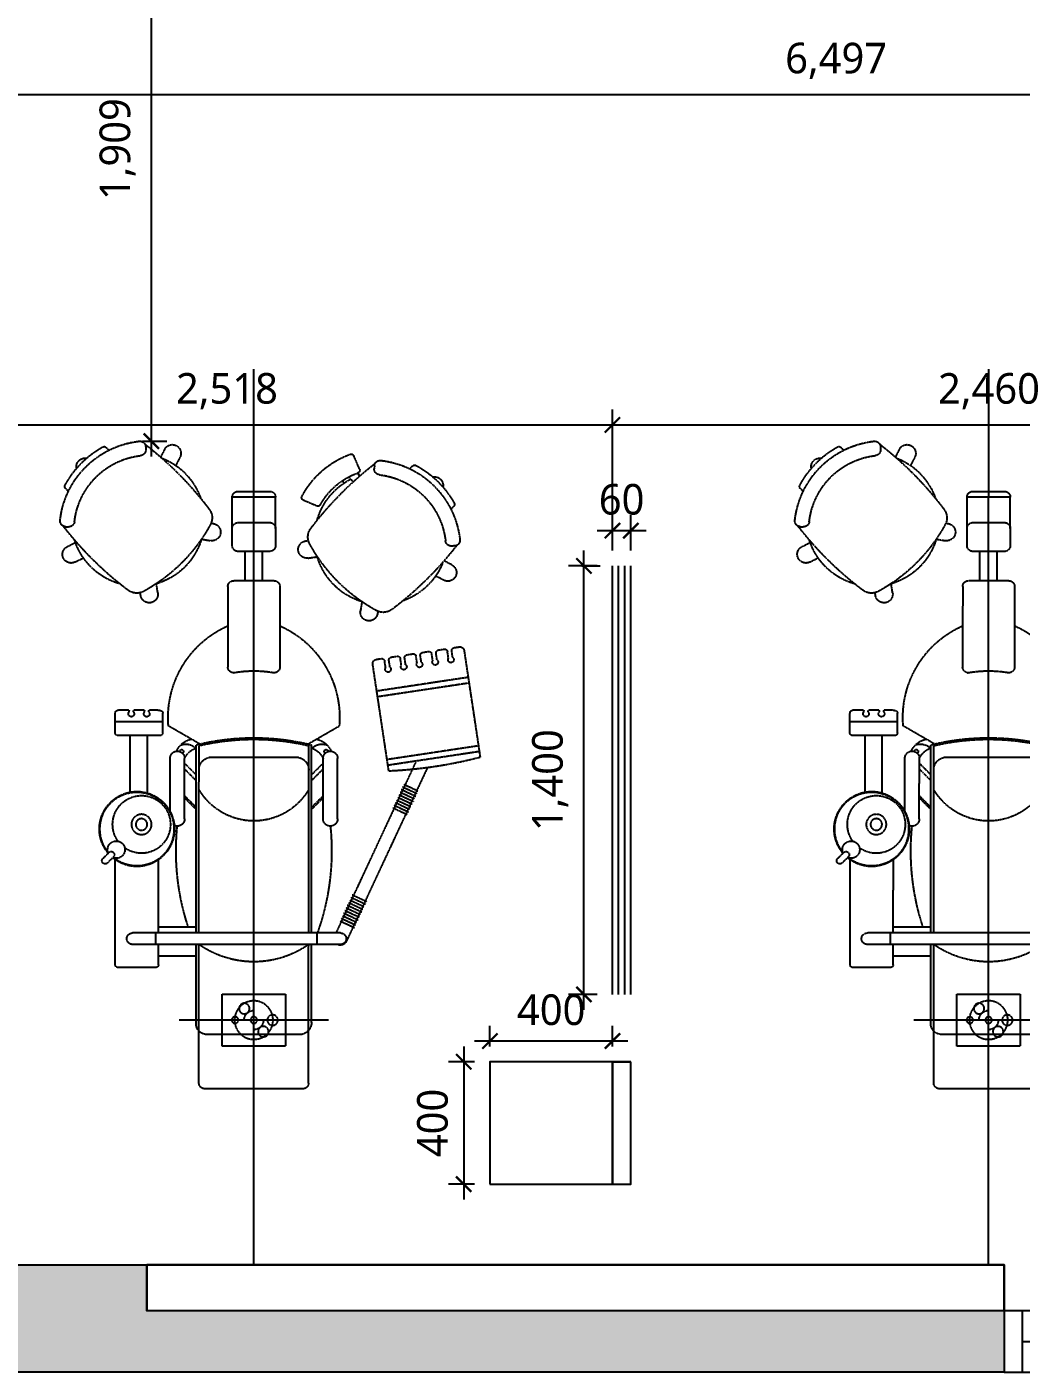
# Model space of a CAD drawing. Header units: metres. Extents: x 11578468 to 47831421, y -58341524 to -14256839.
# Drawn here: x 23788122 to 23791369, y -29036337 to -29031942 of the extents above; entities that cross this region are included whole.
import ezdxf

# ---------------------------------------------------------------- set-up
doc = ezdxf.new("R2010")
doc.units = ezdxf.units.M
doc.header["$LTSCALE"] = 50
doc.header["$MEASUREMENT"] = 0
doc.linetypes.add('CENTERX2', pattern=[4, 2.5, -0.5, 0.5, -0.5])
doc.layers.get('0').update_dxf_attribs({"linetype": 'CONTINUOUS'})
doc.layers.get('DEFPOINTS').update_dxf_attribs({"linetype": 'CONTINUOUS'})
for name, color, linetype in [('3.기호.계단선', 30, 'CONTINUOUS'), ('CURTWALL', 4, 'CONTINUOUS'), ('wall', 3, 'CONTINUOUS'), ('WIN', 4, 'CONTINUOUS'), ('家具', 251, 'CONTINUOUS'), ('가구', 6, 'CONTINUOUS')]:
    doc.layers.add(name, color=color, linetype=linetype)
doc.layers.add('ha', color=8, linetype='CONTINUOUS', lineweight=5)
doc.layers.add('wall2', color=3, linetype='CONTINUOUS', lineweight=25)
doc.styles.add('HY 울릉도 L', font='malgun.ttf')
doc.dimstyles.new('사본 50', dxfattribs={"dimscale": 50, "dimtxt": 2, "dimasz": 1, "dimexe": 1, "dimexo": 1, "dimgap": 1, "dimtad": 1, "dimdec": 0, "dimrnd": 0.05, "dimdsep": 46, "dimlunit": 6, "dimtxsty": 'HY 울릉도 L', "dimblk": 'ARCHTICK', "dimcen": 2.5, "dimdle": 1, "dimclrd": 133, "dimclre": 133, "dimclrt": 30, "dimadec": 0, "dimazin": 0, "dimtfac": 1, "dimtdec": 0, "dimtix": 1, "dimtmove": 2, "dimatfit": 3, "dimldrblk": 'ARCHTICK', "dimfxl": 1, "dimlwd": -1, "dimlwe": -1, "dimarcsym": 0})

# ---------------------------------------------------------------- blocks, each defined once
blk = doc.blocks.new('*U359')
at = {"layer": 'WIN', "linetype": 'Continuous'}
blk.add_line((60, 100), (3539.999999999943, 100), dxfattribs=at)
for points in [[(0, 0), (3599.999999999943, 0), (3599.999999999943, 200), (0, 200)], [(0, 0), (60, 0), (60, 200), (0, 200)], [(3599.999999999943, 0), (3539.999999999943, 0), (3539.999999999943, 200), (3599.999999999943, 200)]]:
    blk.add_lwpolyline(points, close=True, dxfattribs=at)
blk = doc.blocks.new('sdagdgds')
at = {"layer": 'ha', "transparency": 33554687}
h = blk.add_hatch(color=256, dxfattribs=at)
h.dxf.hatch_style = 1
h.paths.add_polyline_path([(23725502, -29128457), (23728302, -29128457), (23728302, -29132607), (23728502, -29132607), (23728502, -29128257), (23728302, -29128257), (23725302, -29128257), (23725302, -29132557), (23725502, -29132557)])
h.paths.add_polyline_path([(23728502, -29133657), (23728302, -29133657), (23728302, -29133757), (23725502, -29133757), (23725502, -29133657), (23725302, -29133657), (23725302, -29133757), (23724848.0976572, -29133757), (23724752, -29133757), (23724752, -29136507), (23725152, -29136507), (23725152, -29137657), (23725352, -29137657), (23725352, -29137507), (23727752, -29137507), (23727952, -29137507), (23727952, -29137307), (23725352, -29137307), (23725352, -29136507), (23727052, -29136507), (23727052, -29136707), (23727252, -29136707), (23727252, -29136507), (23727252, -29135757), (23727252, -29135707), (23727052, -29135707), (23727052, -29135757), (23727052, -29136307), (23725352, -29136307), (23724952, -29136307), (23724952, -29133957), (23727052, -29133957), (23727052, -29134507), (23727252, -29134507), (23727252, -29133957), (23728502, -29133957)])
h.paths.add_polyline_path([(23727952, -29138607), (23727752, -29138607), (23727752, -29139637), (23725352, -29139637), (23725352, -29139457), (23725152, -29139457), (23725152, -29140057), (23725352, -29140057), (23725352, -29139837), (23727752, -29139837), (23727752, -29139907), (23727952, -29139907), (23727952, -29139837)])
h.paths.add_polyline_path([(23727952, -29141007), (23727752, -29141007), (23727752, -29142007), (23725352, -29142007), (23725352, -29141857), (23725152, -29141857), (23725152, -29144557), (23725652, -29144557), (23725652, -29144657), (23729552, -29144657), (23729552, -29144457), (23725852, -29144457), (23725852, -29144357), (23725352, -29144357), (23725352, -29142207), (23727952, -29142207)])
h.paths.add_polyline_path([(23731552, -29144307), (23730852, -29144307), (23730852, -29144457), (23730732, -29144457), (23730732, -29144657), (23732052, -29144657), (23732052, -29144457), (23731552, -29144457)])
h.paths.add_polyline_path([(23739502, -29144457), (23736702, -29144457), (23736702, -29144307), (23736002, -29144307), (23736002, -29144457), (23733202, -29144457), (23733202, -29144657), (23739502, -29144657)])
h.paths.add_polyline_path([(23745902, -29143307), (23745702, -29143307), (23745702, -29144457), (23744702, -29144457), (23744702, -29144307), (23744002, -29144307), (23744002, -29144457), (23743102, -29144457), (23743102, -29144657), (23745902, -29144657)])
h.paths.add_polyline_path([(23745902, -29133157), (23745702, -29133157), (23745702, -29139657), (23745902, -29139657)])
h.paths.add_polyline_path([(23745902, -29140857), (23745702, -29140857), (23745702, -29142157), (23745902, -29142157)])
h.paths.add_polyline_path([(23744602, -29136307), (23743902, -29136307), (23743902, -29136657), (23744602, -29136657)])
h.paths.add_polyline_path([(23736702, -29136307), (23736002, -29136307), (23736002, -29136657), (23736702, -29136657)])
h.paths.add_polyline_path([(23731602, -29136307), (23730902, -29136307), (23730902, -29136657), (23731602, -29136657)])
h.paths.add_polyline_path([(23745902, -29130707), (23745702, -29130707), (23745702, -29131957), (23745902, -29131957)])
h.paths.add_polyline_path([(23745902, -29128257), (23743802, -29128257), (23743802, -29128457), (23743802, -29128707), (23744502, -29128707), (23744502, -29128457), (23745702, -29128457), (23745702, -29129607), (23745902, -29129607)])
h.paths.add_polyline_path([(23731602, -29128457), (23731602, -29128257), (23730902, -29128257), (23730902, -29130107), (23731102, -29130107), (23731102, -29128707), (23731602, -29128707)])
h.paths.add_polyline_path([(23736702, -29128257), (23736002, -29128257), (23736002, -29128457), (23736002, -29128707), (23736702, -29128707), (23736702, -29128457)])
at = {"layer": 'wall'}
for p, q in [((23736002, -29144307), (23736702, -29144307)), ((23736702, -29144307), (23736702, -29144457)), ((23739502, -29144457), (23736702, -29144457)), ((23739502, -29144457), (23739502, -29144657)), ((23739502, -29144657), (23733202, -29144657))]:
    blk.add_line(p, q, dxfattribs=at)
at = {"layer": 'WIN', "linetype": 'Continuous'}
blk.add_blockref('*U359', (23739502, -29144657), dxfattribs=at)
blk = doc.blocks.new('_ArchTick')
at = {"color": 0, "linetype": 'ByBlock', "const_width": 0.15}
blk.add_lwpolyline([(-0.5, -0.5), (0.5, 0.5)], dxfattribs=at)
blk = doc.blocks.new('*D2333')
at = {"layer": '3.기호.계단선', "color": 133, "ltscale": 10}
for p, q in [((23789941.20406498, -29035152.64996577), (23789941.20406498, -29033652.83870732)), ((23789984.2040648, -29033702.83870732), (23789891.20406498, -29033702.83870732)), ((23789984.20398746, -29035102.64996577), (23789891.20406498, -29035102.64996577))]:
    blk.add_line(p, q, dxfattribs=at)
at = {"layer": 'DEFPOINTS', "color": 0}
for p in [(23789941.20406498, -29033702.83870732), (23790034.2040648, -29033702.83870732), (23790034.20398746, -29035102.64996577)]:
    blk.add_point(p, dxfattribs=at)
at = {"layer": '3.기호.계단선', "color": 133, "xscale": 50, "yscale": 50, "zscale": 50}
for p, rotation in [((23789941.20406498, -29033702.83870732), 90), ((23789941.20406498, -29035102.64996577), 270)]:
    blk.add_blockref('_ArchTick', p, dxfattribs=dict(at, rotation=rotation))
at = {"layer": '3.기호.계단선', "color": 30, "ltscale": 10, "insert": (23789830.87797802, -29034402.74433654), "char_height": 100, "attachment_point": 5, "rotation": 90, "style": 'HY 울릉도 L'}
blk.add_mtext('1,400', dxfattribs=at)
blk = doc.blocks.new('*D2334')
at = {"layer": '3.기호.계단선', "color": 133, "ltscale": 10}
for p, q in [((23790034.2040648, -29033652.83870732), (23790034.2040648, -29033537.45807653)), ((23790094.20406484, -29033652.83871063), (23790094.20406484, -29033537.45807653)), ((23789984.2040648, -29033587.45807653), (23790144.20406484, -29033587.45807653))]:
    blk.add_line(p, q, dxfattribs=at)
at = {"layer": 'DEFPOINTS', "color": 0}
for p in [(23790094.20406484, -29033587.45807653), (23790034.2040648, -29033702.83870732), (23790094.20406484, -29033702.83871063)]:
    blk.add_point(p, dxfattribs=at)
at = {"layer": '3.기호.계단선', "color": 133, "xscale": 50, "yscale": 50, "zscale": 50}
blk.add_blockref('_ArchTick', (23790034.2040648, -29033587.45807653), dxfattribs=at)
at = {"layer": '3.기호.계단선', "color": 133, "xscale": 50, "yscale": 50, "zscale": 50, "rotation": 180}
blk.add_blockref('_ArchTick', (23790094.20406484, -29033587.45807653), dxfattribs=at)
at = {"layer": '3.기호.계단선', "color": 30, "ltscale": 10, "insert": (23790064.20406482, -29033485.79367435), "char_height": 100, "attachment_point": 5, "style": 'HY 울릉도 L'}
blk.add_mtext('60', dxfattribs=at)
blk = doc.blocks.new('rtyutut')
at = {"layer": '家具', "linetype": 'CENTERX2', "ltscale": 0.01}
for p, q in [((425185.581012695, -946947.7138722172), (425230.5705300269, -946649.355298823)), ((425204.2284235321, -946950.5257170504), (425249.217940864, -946652.1671436564)), ((425560.0279131305, -946699.0015805678), (425210.54432253, -946646.3355451119)), ((425409.3096708897, -946981.4277092202), (425454.2991882215, -946683.0691358265)), ((425427.9570817266, -946984.2395540535), (425472.9465990585, -946685.8809806593)), ((425536.5429712695, -946735.993477853), (425558.3392790986, -946739.2958591509)), ((425536.5429712695, -946735.993477853), (425540.1654992954, -946736.5418259756)), ((425569.0754783432, -946731.3790694212), (425571.6373834092, -946714.38919298)), ((425839.5228175658, -946739.2948432112), (425851.2596244279, -946762.07198652)), ((425901.2739458277, -946730.7478574893), (425900.8850936783, -946740.1922756487)), ((426021.3477568361, -946742.1547942378), (426030.369470434, -946733.1330806408)), ((425534.4261358102, -946749.9778346107), (425556.2435368798, -946753.2834109912)), ((425534.4261358102, -946749.9778346107), (425538.0486638361, -946750.526182734)), ((425561.3431798741, -946782.657626675), (425564.1547487968, -946764.012045603)), ((425789.232199548, -946765.2090354622), (425803.0379487496, -946792.0012909494)), ((425177.2929988945, -946818.5243725731), (424609.0056043676, -947083.5211366743)), ((425526.6938373408, -946801.2563918645), (425530.3163653669, -946801.8047399874)), ((425526.6938373408, -946801.2563918645), (425548.5112384108, -946804.5619682447)), ((425528.8106727999, -946787.2720351068), (425532.4332008262, -946787.8203832295)), ((425528.8106727999, -946787.2720351068), (425550.6069806297, -946790.5744164048)), ((425553.6106081303, -946833.9379962143), (425556.4224503277, -946815.2906028571)), ((425195.225110751, -946856.9799105488), (424636.8298787245, -947117.36388352)), ((425071.5961435707, -946919.8309801662), (425049.6791179684, -946872.829767085)), ((425080.1418186761, -946915.84606642), (425058.2247930736, -946868.844853339)), ((425088.6874937818, -946911.8611526743), (425066.7704681796, -946864.859939593)), ((425097.2331688876, -946907.8762389281), (425075.3161432851, -946860.8750258472)), ((425105.7788439933, -946903.891325182), (425083.8618183907, -946856.8901121016)), ((425114.324519099, -946899.9064114364), (425092.4074934968, -946852.9051983557)), ((425122.8701942047, -946895.9214976907), (425100.9531686023, -946848.9202846098)), ((425518.9762152244, -946852.5390249784), (425522.5987432505, -946853.0873731013)), ((425518.9762152244, -946852.5390249784), (425540.7786672768, -946855.842337877)), ((425521.0930506836, -946838.5546682205), (425524.7155787098, -946839.1030163434)), ((425521.0930506836, -946838.5546682205), (425542.8744082753, -946841.8547858512)), ((425545.8780363866, -946885.2183657524), (425548.6898785838, -946866.5709723972)), ((426153.506593466, -946876.6914402456), (426162.6947828293, -946867.503250882)), ((425045.9591182537, -946931.7857214035), (425024.0420926512, -946884.7845083224)), ((425054.5047933592, -946927.8008076577), (425032.5877677568, -946880.7995945764)), ((425063.050468465, -946923.8158939118), (425041.1334428625, -946876.8146808306)), ((425511.2585931079, -946903.8216580923), (425514.881121134, -946904.3700062151)), ((425511.2585931079, -946903.8216580923), (425533.0460961435, -946907.1227075096)), ((425513.3754285671, -946889.8373013344), (425516.9979565933, -946890.3856494577)), ((425513.3754285671, -946889.8373013344), (425535.1418359207, -946893.1351552972)), ((425538.1451745701, -946936.5006589765), (425540.9573068397, -946917.8513419371)), ((425165.5548051982, -946944.6941185059), (425515.0276938787, -946997.3585412181)), ((425503.4586232555, -946955.0937902584), (425507.0811512815, -946955.6421383813)), ((425503.4586232555, -946955.0937902584), (425525.3132315915, -946958.4050003142)), ((425505.5754587146, -946941.1094335006), (425509.1979867407, -946941.6577816234)), ((425505.5754587146, -946941.1094335006), (425527.4089768421, -946944.4174489363)), ((425530.8188665843, -946985.0867947816), (425533.2244450239, -946969.1336351559)), ((425687.2858595708, -946980.5530757986), (425680.1587737285, -946981.7152695728)), ((426162.6140102268, -946992.0879218879), (426153.1695920679, -946992.4767740378)), ((424693.4500201447, -947096.1634134209), (424671.5329945424, -947049.16220034)), ((424701.9956952504, -947092.1784996756), (424680.0786696483, -947045.1772865936)), ((424710.5413703565, -947088.1935859293), (424688.624344754, -947041.192372848)), ((424719.0870454619, -947084.2086721836), (424697.1700198596, -947037.207459102)), ((424727.6327205674, -947080.2237584376), (424705.7156949652, -947033.2225453564)), ((424736.1783956733, -947076.2388446915), (424714.2613700709, -947029.2376316105)), ((424744.724070779, -947072.2539309459), (424722.8070451766, -947025.2527178647)), ((424753.2697458843, -947068.2690172005), (424731.3527202822, -947021.2678041183)), ((424761.81542099, -947064.284103454), (424739.8983953878, -947017.2828903728)), ((425719.0111397991, -947032.7016298708), (425689.2639795083, -947037.552415348)), ((426138.7552976329, -947049.1202442914), (426129.5919459261, -947039.9568925841)), ((426139.9153870711, -947045.9331489784), (426131.1546312611, -947041.5195779193)), ((426152.4879479629, -947040.5510000194), (426195.8612329648, -947059.2404151657)), ((424676.3586699336, -947104.1332409127), (424654.4416443311, -947057.1320278314)), ((424684.9043450392, -947100.1483271669), (424662.9873194371, -947053.1471140856)), ((426114.4606456253, -947096.4578732162), (426105.970294916, -947092.1805292306)), ((426126.3317867504, -947076.701055804), (426111.5114277155, -947061.8806967696)), ((424599.1134418676, -947102.748905662), (424599.1134418676, -947781.6447690856)), ((424636.8298787246, -947102.748905662), (424636.8298787246, -947781.6447690856)), ((425009.279692686, -947112.178014876), (425207.2909861846, -947112.178014876)), ((425254.1258038229, -947208.8067662085), (425313.1152851024, -947106.6339875204)), ((424352.0656828132, -947142.0249216959), (424352.0656828132, -947629.222842873)), ((424599.1134418676, -947178.1817793759), (424636.8298787244, -947178.1817793759)), ((425009.279692686, -947159.3235609471), (425207.2909861847, -947159.3235609471)), ((425040.4023227612, -947197.0399978037), (425078.118759618, -947159.3235609471)), ((425047.0697098272, -947197.0399978037), (425084.786146684, -947159.3235609471)), ((425134.6934149033, -947197.0399978037), (425172.4098517604, -947159.3235609471)), ((425153.5516333317, -947197.0399978041), (425191.2680701886, -947159.3235609471)), ((425861.4681020644, -947208.1915134571), (425866.0471089915, -947178.4013076726)), ((426031.6190559634, -947180.4551699872), (426050.347478158, -947223.9189802315)), ((424127.6652134819, -947225.3294816829), (424127.6507598657, -947545.919042978)), ((424146.5230937886, -947206.4721134708), (424314.2128903294, -947206.4691070183)), ((424314.2128903294, -947206.4691070183), (424599.1134418676, -947206.4688005742)), ((424344.4722844802, -947197.0399978042), (424599.1134418676, -947197.0399978037)), ((424636.8298787244, -947197.0399978042), (425251.3173877873, -947197.0399978037)), ((424636.8298787244, -947206.4687600058), (425104.6545853748, -947206.4682568051)), ((425104.6545853748, -947206.4682568051), (425248.7405821686, -947206.4690086194)), ((425917.3860467289, -947216.7865751298), (425918.791674741, -947207.6418089379)), ((424304.9316657106, -947230.4802226499), (424304.9188029437, -947541.0069428042)), ((425210.1262886173, -947240.0520436257), (425210.1131594697, -947531.2641228484)), ((424436.9276657414, -947281.9036809283), (424267.2036998855, -947281.9036809283)), ((424267.2036998855, -947281.9036809283), (424267.2036998858, -947489.3440836408)), ((424352.0656828132, -947291.2856445964), (424352.0656828132, -947479.9621199728)), ((424436.9276657414, -947489.344083641), (424436.9276657414, -947281.9036809283)), ((425768.7876709831, -947300.7601991604), (425505.542708943, -947300.7601991603)), ((425787.6458894114, -947319.6184175886), (425787.6458894116, -947451.625946588)), ((425787.6458894116, -947357.3348544457), (425883.2710329221, -947357.3348544457)), ((425883.2710329221, -947333.7620814105), (425883.2710329221, -947437.4822827668)), ((425958.7039066358, -947314.9038629818), (425902.1292513503, -947314.9038629818)), ((425958.7039066358, -947314.903862982), (426060.6326023968, -947314.905563178)), ((425977.5621250643, -947437.4822827667), (425977.5621250642, -947333.7620814105)), ((426060.6326023968, -947314.905563178), (426060.6326023968, -947456.3422013912)), ((426079.490820825, -947437.4839829628), (426079.490820825, -947333.7637816065)), ((423552.0656828132, -947385.6238822844), (426478.8530915722, -947385.6238822844)), ((424257.7274451249, -947385.6238822849), (424446.4039205015, -947385.6238822844)), ((425502.3108585653, -947385.6238822844), (426059.5321317903, -947385.6238822844)), ((425787.6458894116, -947413.909509731), (425883.2710329221, -947413.9095097312)), ((425768.7876709833, -947470.4841650164), (425505.542708943, -947470.4841650163)), ((425902.1292513502, -947456.3405011948), (425958.7039066358, -947456.3405011948)), ((425958.7039066358, -947456.3405011956), (426060.6326023968, -947456.3405011955)), ((424267.2036998858, -947489.3440836408), (424436.9276657414, -947489.344083641)), ((425923.3426637197, -947556.8789176721), (425918.4918782428, -947527.1317573816)), ((425975.4912177928, -947525.1536374439), (425974.3290240182, -947518.0265516016)), ((424146.509303464, -947564.7781116171), (424312.0438604943, -947564.7752571588)), ((424312.0438604943, -947564.7752571588), (424599.1134418676, -947564.7749492264)), ((424336.4654111053, -947574.2043663728), (424599.1134418676, -947574.2043663728)), ((424561.3970050106, -947574.2043663728), (424561.3970050107, -947696.7827861573)), ((424636.8298787244, -947564.7749087691), (425104.6545853748, -947564.774406945)), ((424636.8298787242, -947574.2043663728), (425251.2842242649, -947574.2043663728)), ((424655.6880971527, -947574.2043663727), (424655.6880971528, -947696.7827861572)), ((425040.4023227612, -947574.2043663728), (425078.1187596178, -947611.9208032296)), ((425047.0697098272, -947574.2043663728), (425084.7861466839, -947611.9208032296)), ((425104.6545853748, -947564.774406945), (425248.7090165257, -947564.7751587408)), ((425134.6934149033, -947574.2043663728), (425172.4098517601, -947611.9208032296)), ((425153.5516333318, -947574.2043663727), (425191.2680701885, -947611.9208032296)), ((425254.103108517, -947562.4016889376), (425313.1152851024, -947664.6137770487)), ((425009.279692686, -947611.9208032296), (425207.2909861846, -947611.9208032296)), ((425033.438747238, -947659.0663493007), (425207.2909861847, -947659.0663493007)), ((426190.8352581289, -947627.0999774211), (426164.0430026412, -947640.9057266223)), ((424523.6805681539, -947706.211895372), (424523.6805681539, -947828.7903151565)), ((424533.1096773682, -947696.7827861576), (424599.1134418676, -947696.7827861577)), ((424599.1134418676, -947706.2118953716), (424636.8298787241, -947706.211895372)), ((424636.8298787244, -947696.7827861577), (424876.1559429964, -947696.7827861572)), ((425281.2889047357, -947692.8672891131), (425281.2889047358, -947829.3329441901)), ((425290.6837468862, -947683.4382421656), (425354.5594275447, -947683.2061050219)), ((425326.2724375201, -947683.3089056652), (425326.8435535564, -947838.5727383081)), ((425364.0222226041, -947692.6014076148), (425364.1477642493, -947726.5459671321)), ((425747.8527801341, -947699.3358799376), (425777.6429859188, -947703.9148868645)), ((426216.7494503797, -947677.390595439), (426191.510609579, -947690.3958874493)), ((425093.8456194337, -947732.8127890086), (425281.2889047357, -947732.8127890092)), ((425358.6049320367, -947728.451638653), (425362.2687037307, -947728.4385261434)), ((425358.6555513864, -947742.5952118919), (425362.31932308, -947742.5820993828)), ((425364.2118820922, -947744.4611599012), (425364.3193981886, -947777.0857059065)), ((426225.2964361014, -947739.1417237011), (426215.8520179422, -947738.7528715516)), ((425096.8865048197, -947789.3874442942), (425281.2889047358, -947789.3874442942)), ((425358.776565976, -947778.9913774282), (425362.4403376704, -947778.9782649188)), ((425358.8271853258, -947793.1349506674), (425362.4909570199, -947793.1218381575)), ((425364.3835160316, -947795.0008986765), (425364.5090576767, -947828.9454581928)), ((425739.2577184614, -947755.2538246019), (425748.4024846529, -947756.6594526139)), ((424533.109677368, -947838.2194243707), (424876.1559429964, -947838.2194243707)), ((425290.7674601495, -947838.7619237558), (425355.1300478832, -947838.4244020393)), ((424885.0838872797, -947844.0393374595), (424865.081722138, -947864.0415026012)), ((424899.7521388243, -947858.7075890043), (424879.749973683, -947878.7097541459)), ((426213.8894993527, -947859.2155347094), (426222.9112129502, -947868.2372483071)), ((425848.426200746, -947969.5090348036), (425862.2319499473, -947942.7167793164)), ((425898.716818764, -947995.4232270549), (425912.5225679652, -947968.6309715678)), ((425963.9563717025, -948000.4817880999), (425963.5675195529, -947991.0373699408)), ((426079.3528533453, -947991.3743713392), (426088.5410427087, -948000.5625607023))]:
    blk.add_line(p, q, dxfattribs=at)
for centre, radius in [((424352.0656828134, -947324.3346723919), 17.20812431594883), ((424352.0656828132, -947385.6238822844), 62.89215845883763), ((424314.3492459561, -947354.5078218771), 17.20812431594883), ((424352.0656828132, -947385.6238822844), 10.8434755963513), ((424389.78211967, -947416.7399426914), 17.20812431594883), ((424352.0656828132, -947446.913092177), 10.8434755963513), ((424991.2767050629, -947752.5022106377), 33.00188224976488), ((424991.2767050629, -947752.5022106377), 18.85821842843707)]:
    blk.add_circle(centre, radius, dxfattribs=at)
for centre, radius, start, end in [((426584.6255773614, -947006.1046601812), 1420.398926723385, 165.3278722753334, 177.5220609552087), ((425529.3180318354, -946742.0522195336), 9.429109214219066, 39.9827661834866, 302.8020103957419), ((425559.7517729249, -946729.9731470048), 9.429109214218531, 261.3845820234384, 351.4249666163793), ((425557.5693208808, -946712.9298077588), 14.14355643139035, 354.0774651830457, 79.98934809577734), ((426595.6488704625, -947616.8158049664), 1130.757833914286, 127.7445210279654, 142.8940761168458), ((425814.3775085569, -946752.2519393368), 28.28732764265561, 27.26154424415811, 207.2615442441581), ((425919.7273482605, -946740.9680620524), 18.85821842843707, 177.6423099811065, 263.5462662207595), ((425920.1162004103, -946731.523643893), 18.85821842843707, 83.68773785693898, 177.6423099811065), ((425890.0518261123, -947003.3100416036), 292.3023856407746, 6.312262142694362, 83.68773785693898), ((426037.0368574997, -946739.8004677064), 9.429109214218531, 60.84732285834678, 134.9999999976418), ((425890.0518261123, -947003.3100416036), 311.1606040692117, 28.17645854272159, 60.84732285834678), ((425521.5857333662, -946793.330776787), 9.429109214219066, 39.9827661834866, 302.8020103957419), ((425552.0194744557, -946781.2517042585), 9.429109214218531, 261.3845820234384, 351.4249666163793), ((425554.8310433784, -946762.6061231865), 9.429109214218531, 351.4249666163793, 81.38458401617865), ((425926.6723416455, -946970.1779507473), 216.8695119270263, 112.5806893175251, 160.9175900442075), ((425890.0518261123, -947003.3100416036), 245.156839569682, 6.453733776301431, 83.54626622075952), ((426099.231283063, -946796.03637695), 28.28732764265563, 348.6802514982902, 100.7953528947878), ((425547.098744909, -946813.8846804404), 9.429109214218531, 351.4249666163793, 81.38458401617865), ((425513.8681112496, -946844.6134099008), 9.429109214219066, 39.9827661834866, 302.8020103957419), ((425539.3661731652, -946865.1650499805), 9.429109214218531, 351.4249666163793, 81.3845802655145), ((425544.2869027117, -946832.5320737973), 9.429109214218531, 261.3845782750726, 351.4249666163793), ((426156.0273957635, -946860.8358638161), 9.429109214218531, 314.9999999976418, 28.17645854272159), ((425506.150489133, -946895.8960430148), 9.429109214219066, 39.9827661834866, 302.8020103957419), ((425531.6336014211, -946916.44541952), 9.429109214218531, 351.4249666163793, 81.3845765181478), ((425536.5543309681, -946883.8124433357), 9.429109214218531, 261.3845745178136, 351.4249666163793), ((425498.3505192807, -946947.1681751809), 9.429109214219066, 39.9827661834866, 302.8020103957419), ((425523.9007396053, -946967.7277127391), 9.429109214218531, 351.4249666163793, 81.38459333678283), ((425528.8214691515, -946935.0947365605), 9.429109214218531, 261.3845913463409, 351.4249666163793), ((425731.4447102885, -946963.0828626249), 47.14554607109261, 142.8940761168458, 208.7975891878277), ((425516.7855129412, -946983.3246443723), 14.14355643139035, 262.8605851332198, 352.860264133215), ((425684.7113766186, -947009.6338424605), 28.28732764265563, 99.26154424902147, 279.2615442490215), ((426173.0041883744, -946720.357679342), 551.0208156440327, 208.7975891878277, 241.202410818308), ((425276.5460627498, -946297.712997254), 1130.757833914286, 307.1059238831542, 322.2554789699931), ((426152.3938056638, -946973.6345194555), 18.85821842843707, 186.4537337763014, 272.3576900220885), ((426161.838223823, -946973.2456673057), 18.85821842843707, 272.3576900220885, 6.312262142694362), ((425926.6723416455, -946970.1779507473), 216.8695119270263, 196.7213377489389, 254.0843374077591), ((425926.6723416455, -946970.1779507473), 226.2986211412448, 298.8120454358502, 340.41103643076), ((426148.7566343735, -947049.2104110544), 9.429109214218531, 66.68893853240054, 160.41103643076), ((424617.9716602959, -947102.748905662), 21.21549573199144, 114.9999999981849, 207.2660444491204), ((424617.9716602959, -947102.748905662), 18.85821842843707, 90, 180), ((424617.9716602959, -947102.748905662), 18.85821842843707, 0, 90), ((425926.6723416455, -946970.1779507473), 216.8695119270263, 285.5841195448717, 332.6783246736522), ((425926.6723416455, -946970.1779507473), 292.3023856407746, 297.8930575978032, 339.7900194290862), ((426192.1299193755, -947067.8998262003), 9.429109214218531, 339.7900194290862, 66.68893853240054), ((424904.6618389661, -947924.8678995995), 793.2680007804175, 84.13608340309337, 109.7326143963899), ((425009.279692686, -947135.7507879115), 23.57277303554634, 90, 270), ((425207.2909861847, -947135.7507879115), 23.57277303554634, 270, 90), ((425203.1043754912, -947195.6211602043), 68.40349068738496, 12.06885799584643, 66.20146539588217), ((425339.9790142418, -947433.9756051892), 328.4420719112941, 23.92859841046801, 94.69154154956297), ((425177.0544413496, -947220.6814365193), 68.40349068738496, 21.36345425236998, 63.76638505681975), ((425229.8655148218, -947149.461241113), 6.216299245810452, 215.4275802884086, 85.87158840431341), ((425206.9986583014, -947163.407923505), 46.76051591486446, 316.2164257826821, 21.42814210457098), ((426040.2784669982, -947176.7238563979), 9.429109214218531, 118.8120454358502, 203.3110614693425), ((424146.5234318911, -947225.330331896), 18.85821842843707, 90.00102723643879, 179.9974168544716), ((424345.1580496969, -947237.9479214947), 40.91367124376328, 89.03960482363485, 169.4832296904769), ((424854.4851473609, -947385.6218749004), 311.9463607851601, 144.9488631130533, 215.0511368869467), ((425210.1269261382, -947385.6213318751), 207.4404027128078, 120.2726413169686, 239.7273586830314), ((425169.8733484674, -947247.3752467462), 40.91367124376328, 10.31102836892173, 90.96039517636514), ((424487.5271893454, -947385.5550245687), 781.9959274330732, 346.7510191565609, 13.23887086523696), ((424487.5271893454, -947385.5550245687), 786.7104820401826, 346.1255509458589, 13.86437318292159), ((425889.4270743969, -947212.4890442931), 28.28732764265561, 171.2615442471435, 351.2615442471435), ((425930.2790050918, -947161.9171574278), 47.14554607109261, 241.202410818308, 307.1059238831542), ((426059.0068891925, -947220.187666642), 9.429109214218531, 203.3110614693425, 297.8930575978032), ((425505.542708943, -947319.6184175886), 18.85821842843707, 90, 180), ((425768.7876709834, -947319.6184175888), 18.85821842843707, 0, 90), ((424352.0656828132, -947385.6238822844), 31.46180226891602, 90, 180), ((425106.4067247622, -947385.6221820886), 386.5934777829597, 349.7784083406842, 10.22159165931576), ((425902.1292513504, -947333.7620814105), 18.85821842843707, 90, 180), ((425958.7039066358, -947333.7620814105), 18.85821842843707, 0, 90), ((426060.6326023968, -947333.7637816065), 18.85821842843707, 0, 90), ((424352.0656828132, -947385.6238822849), 31.46180226903062, 270, 0), ((425902.1292513504, -947437.4822827667), 18.85821842843707, 180, 270), ((425958.7039066358, -947437.4822827668), 18.85821842843707, 270, 0), ((426060.6326023968, -947437.4839829627), 18.85821842843707, 270, 0), ((425339.9790142419, -947337.2721593794), 328.4420719112941, 265.308458450437, 336.0714015834351), ((425505.542708943, -947451.625946588), 18.85821842843707, 180, 270), ((425768.7876709832, -947451.6259465881), 18.85821842843707, 270, 0), ((425169.8733484674, -947523.8691174302), 40.91367124376328, 269.0396048236348, 349.5867520613583), ((426235.6866142493, -948010.8719662472), 551.0208156440327, 118.797589181692, 151.2024108121723), ((425946.4104511307, -947522.5791544914), 28.28732764265563, 9.261544242438305, 189.2615442424383), ((425992.9614309664, -947569.3124881615), 47.14554607109261, 52.89407611418601, 118.797589181692), ((425339.2284886245, -948433.5166483351), 1130.757833914286, 37.74452102064945, 52.89407611418601), ((424146.508978275, -947545.9198931912), 18.85821842843707, 179.9974168544716, 270.0009880062067), ((424340.8854579133, -947538.4164627936), 36.05982329919046, 184.119585683214, 262.9592410838115), ((425177.0544413496, -947550.562927658), 68.40349068738496, 296.2336149461718, 338.6365457538417), ((425206.9986583013, -947607.8364406722), 46.76051591486446, 338.5718579016381, 43.7835742173179), ((425985.8663428435, -947764.5401195188), 216.8695119270263, 106.7213377498984, 164.0843374045519), ((425985.8663428435, -947764.5401195188), 216.8695119270263, 21.02794781015923, 70.91759003790395), ((424904.6618389661, -946846.376464577), 793.2680007804175, 251.7080961652312, 275.8639165969066), ((425009.279692686, -947635.493576265), 23.57277303554634, 90, 205.0576154201079), ((425207.2909861846, -947635.493576265), 23.57277303554634, 270, 90), ((425229.8655148218, -947621.7831230632), 6.216299245810452, 274.1284115956866, 144.5724197189598), ((425203.1043754914, -947575.6232039724), 68.40349068738496, 293.7985345980149, 347.9290165794577), ((424976.2778104361, -947767.5011052643), 122.578419784841, 229.8580747936534, 220.1502580649901), ((424976.2778104361, -947767.5011052643), 120.6925979419972, 231.7410162553952, 218.2565215087504), ((424991.2767050629, -947752.5022106377), 94.29109214218533, 234.5231909374243, 215.4747947998762), ((426203.7923542543, -947652.24528643), 28.28732764265561, 297.2615442500873, 117.2615442500873), ((424533.1096773681, -947706.211895372), 9.429109214218531, 90, 180), ((425290.7180139499, -947692.867289113), 9.429109214218531, 90.2082235276464, 180), ((425354.5931737779, -947692.6351538484), 9.429109214218531, 0.2050586982171796, 90.20505870156416), ((425743.5552492978, -947727.29485227), 28.28732764265561, 81.26154425094654, 261.2615442509465), ((425352.393512138, -947735.5457463079), 9.429109214219066, 48.79543659235667, 311.6146808055228), ((425362.261954484, -947726.5527163785), 1.885821842843698, 270.2050587015642, 0.2050586982171796), ((425362.3260723269, -947744.467909148), 1.885821842843698, 0.2050586982171796, 90.20505870156416), ((425794.1271361632, -947768.1467829647), 47.14554607109261, 151.2024108121723, 217.1059238904858), ((426215.0762315387, -947757.5951261336), 18.85821842843707, 87.64230997791147, 173.5462662236986), ((426224.5206496979, -947757.9839782835), 18.85821842843707, 353.6877378573056, 87.64230997791147), ((424617.9716602961, -947781.6447690859), 18.85821842843707, 180, 270), ((424617.9716602961, -947781.6447690859), 18.85821842843707, 270, 0), ((425352.5651460775, -947786.0854850828), 9.429109214219066, 48.79543659235667, 311.6146808055228), ((425362.4335884236, -947777.092455153), 1.885821842843698, 270.2050587015642, 0.2050586982171796), ((425362.4977062664, -947795.0076479228), 1.885821842843698, 0.2050586982171796, 90.20505870156416), ((426658.3312963368, -947114.4138406226), 1130.757833914286, 217.1059238904858, 232.2554789720347), ((425952.7342519871, -947727.9196039855), 245.156839569682, 276.4537337792405, 353.5462662236986), ((425952.7342519871, -947727.9196039855), 292.3023856407746, 276.3122621463758, 353.6877378573056), ((424533.1096773681, -947828.7903151563), 9.429109214218531, 180, 270), ((424908.8357532153, -947834.9402642939), 28.28732764265561, 246.5339883729221, 203.5136079371913), ((425290.71801395, -947829.33294419), 9.429109214218531, 180, 270.3004601446962), ((425355.0800808568, -947828.9954252196), 9.429109214218531, 270.3036249874965, 0.3036249808441684), ((425985.8663428435, -947764.5401195188), 216.8695119270263, 195.5841195504006, 252.4806036246081), ((424872.4158479103, -947871.3756283736), 10.37202013564041, 134.9999999976418, 314.9999999976418), ((424892.4180130519, -947851.3734632321), 10.37202013564041, 314.9999999976418, 134.9999999976418), ((425952.7342519871, -947727.9196039855), 311.1606040692117, 298.1764585531159, 330.8473228567221), ((426216.2438258843, -947874.9046353727), 9.429109214218531, 330.8473228567221, 45), ((425873.5715097548, -947982.4661309294), 28.28732764265561, 152.7384557499127, 332.7384557499127), ((425982.4097741353, -947990.2615835369), 18.85821842843707, 96.45373377924047, 182.3576900188935), ((426160.007916641, -947937.0990609361), 28.28732764265563, 258.680251502215, 10.79535289478776), ((425982.7986262849, -947999.706001696), 18.85821842843707, 182.3576900188935, 276.3122621463758), ((426095.2084297747, -947993.8951736365), 9.429109214218531, 225, 298.1764585531159)]:
    blk.add_arc(centre, radius, start, end, dxfattribs=at)
blk = doc.blocks.new('*D2347')
at = {"layer": 'DEFPOINTS', "color": 0}
for p in [(23790034.2040648, -29033241.99956964), (23787516.22407557, -29033702.83871018), (23790034.2040648, -29033702.83870732)]:
    blk.add_point(p, dxfattribs=at)
at = {"layer": 'wall', "color": 133, "ltscale": 10}
for p, q in [((23787516.22407557, -29033652.83871018), (23787516.22407557, -29033191.99956964)), ((23790034.2040648, -29033652.83870732), (23790034.2040648, -29033191.99956964)), ((23787466.22407557, -29033241.99956964), (23790084.2040648, -29033241.99956964))]:
    blk.add_line(p, q, dxfattribs=at)
at = {"layer": 'wall', "color": 133, "xscale": 50, "yscale": 50, "zscale": 50, "rotation": 180}
blk.add_blockref('_ArchTick', (23787516.22407557, -29033241.99956964), dxfattribs=at)
at = {"layer": 'wall', "color": 133, "xscale": 50, "yscale": 50, "zscale": 50}
blk.add_blockref('_ArchTick', (23790034.2040648, -29033241.99956964), dxfattribs=at)
at = {"layer": 'wall', "color": 30, "ltscale": 10, "insert": (23788775.21407019, -29033131.67348269), "char_height": 100, "attachment_point": 5, "style": 'HY 울릉도 L'}
blk.add_mtext('2,518', dxfattribs=at)
blk = doc.blocks.new('*D2348')
at = {"layer": 'DEFPOINTS', "color": 0}
for p in [(23792494.20406484, -29033241.99956964), (23790034.2040648, -29033702.83870732), (23792494.20406484, -29033702.83871018)]:
    blk.add_point(p, dxfattribs=at)
at = {"layer": 'wall', "color": 133, "ltscale": 10}
for p, q in [((23790034.2040648, -29033652.83870732), (23790034.2040648, -29033191.99956964)), ((23792494.20406484, -29033652.83871018), (23792494.20406484, -29033191.99956964)), ((23789984.2040648, -29033241.99956964), (23792544.20406484, -29033241.99956964))]:
    blk.add_line(p, q, dxfattribs=at)
at = {"layer": 'wall', "color": 133, "xscale": 50, "yscale": 50, "zscale": 50, "rotation": 180}
blk.add_blockref('_ArchTick', (23790034.2040648, -29033241.99956964), dxfattribs=at)
at = {"layer": 'wall', "color": 133, "xscale": 50, "yscale": 50, "zscale": 50}
blk.add_blockref('_ArchTick', (23792494.20406484, -29033241.99956964), dxfattribs=at)
at = {"layer": 'wall', "color": 30, "ltscale": 10, "insert": (23791264.20406482, -29033131.94522182), "char_height": 100, "attachment_point": 5, "style": 'HY 울릉도 L'}
blk.add_mtext('2,460', dxfattribs=at)
blk = doc.blocks.new('*D2356')
at = {"layer": 'DEFPOINTS', "color": 0}
for p in [(23789634.20398746, -29035255.0620808), (23789634.20398746, -29035322.64969333), (23790034.20398746, -29035322.64969333)]:
    blk.add_point(p, dxfattribs=at)
at = {"layer": 'wall', "color": 133, "ltscale": 10}
for p, q in [((23789634.20398746, -29035272.64969333), (23789634.20398746, -29035205.0620808)), ((23790034.20398746, -29035272.64969333), (23790034.20398746, -29035205.0620808)), ((23790084.20398746, -29035255.0620808), (23789584.20398746, -29035255.0620808))]:
    blk.add_line(p, q, dxfattribs=at)
at = {"layer": 'wall', "color": 133, "xscale": 50, "yscale": 50, "zscale": 50, "rotation": 180}
blk.add_blockref('_ArchTick', (23789634.20398746, -29035255.0620808), dxfattribs=at)
at = {"layer": 'wall', "color": 133, "xscale": 50, "yscale": 50, "zscale": 50}
blk.add_blockref('_ArchTick', (23790034.20398746, -29035255.0620808), dxfattribs=at)
at = {"layer": 'wall', "color": 30, "ltscale": 10, "insert": (23789834.20398746, -29035153.39767862), "char_height": 100, "attachment_point": 5, "style": 'HY 울릉도 L'}
blk.add_mtext('400', dxfattribs=at)
blk = doc.blocks.new('*D2357')
at = {"layer": 'DEFPOINTS', "color": 0}
for p in [(23789634.20398746, -29035322.64969333), (23789548.53425822, -29035722.64969333), (23789634.20398746, -29035722.64969333)]:
    blk.add_point(p, dxfattribs=at)
at = {"layer": 'wall', "color": 133, "ltscale": 10}
for p, q in [((23789548.53425822, -29035272.64969333), (23789548.53425822, -29035772.64969333)), ((23789584.20398746, -29035322.64969333), (23789498.53425822, -29035322.64969333)), ((23789584.20398746, -29035722.64969333), (23789498.53425822, -29035722.64969333))]:
    blk.add_line(p, q, dxfattribs=at)
at = {"layer": 'wall', "color": 133, "xscale": 50, "yscale": 50, "zscale": 50}
for p, rotation in [((23789548.53425822, -29035322.64969333), 90), ((23789548.53425822, -29035722.64969333), 270)]:
    blk.add_blockref('_ArchTick', p, dxfattribs=dict(at, rotation=rotation))
at = {"layer": 'wall', "color": 30, "ltscale": 10, "insert": (23789446.86985604, -29035522.64969333), "char_height": 100, "attachment_point": 5, "rotation": 90, "style": 'HY 울릉도 L'}
blk.add_mtext('400', dxfattribs=at)
blk = doc.blocks.new('*D2424')
at = {"layer": 'DEFPOINTS', "color": 0}
for p in [(23788448.72800676, -29031386.64996861), (23788528.29311084, -29031386.64996861), (23788448.72800685, -29033295.38363145)]:
    blk.add_point(p, dxfattribs=at)
at = {"layer": 'wall', "color": 133, "ltscale": 10}
for p, q in [((23788528.29311084, -29033345.38363145), (23788528.29311084, -29031336.64996861)), ((23788498.72800676, -29031386.64996861), (23788578.29311084, -29031386.64996861)), ((23788498.72800685, -29033295.38363145), (23788578.29311084, -29033295.38363145))]:
    blk.add_line(p, q, dxfattribs=at)
at = {"layer": 'wall', "color": 133, "xscale": 50, "yscale": 50, "zscale": 50}
for p, rotation in [((23788528.29311084, -29031386.64996861), 90), ((23788528.29311084, -29033295.38363145), 270)]:
    blk.add_blockref('_ArchTick', p, dxfattribs=dict(at, rotation=rotation))
at = {"layer": 'wall', "color": 30, "ltscale": 10, "insert": (23788417.96702388, -29032341.01680003), "char_height": 100, "attachment_point": 5, "rotation": 90, "style": 'HY 울릉도 L'}
blk.add_mtext('1,909', dxfattribs=at)
blk = doc.blocks.new('*D2443')
at = {"layer": 'DEFPOINTS', "color": 0}
for p in [(23794013.676211, -29031808.44515686), (23794013.676211, -29032162.61398369), (23787516.22407557, -29032236.09050645)]:
    blk.add_point(p, dxfattribs=at)
at = {"layer": 'wall', "color": 133, "ltscale": 10}
for p, q in [((23794013.676211, -29031858.44515686), (23794013.676211, -29032212.61398369)), ((23787516.22407557, -29032186.09050645), (23787516.22407557, -29032112.61398369)), ((23787466.22407557, -29032162.61398369), (23794063.676211, -29032162.61398369))]:
    blk.add_line(p, q, dxfattribs=at)
at = {"layer": 'wall', "color": 133, "xscale": 50, "yscale": 50, "zscale": 50, "rotation": 180}
blk.add_blockref('_ArchTick', (23787516.22407557, -29032162.61398369), dxfattribs=at)
at = {"layer": 'wall', "color": 133, "xscale": 50, "yscale": 50, "zscale": 50}
blk.add_blockref('_ArchTick', (23794013.676211, -29032162.61398369), dxfattribs=at)
at = {"layer": 'wall', "color": 30, "ltscale": 10, "insert": (23790764.95014329, -29032052.55963587), "char_height": 100, "attachment_point": 5, "style": 'HY 울릉도 L'}
blk.add_mtext('6,497', dxfattribs=at)

msp = doc.modelspace()

# ---------------------------------------------------------------- linework, layer by layer
at = {"layer": 'CURTWALL'}
for p, q in [((23789934.20406484, -29033702.83870732), (23789994.20406484, -29033702.83871018)), ((23790034.20398746, -29035102.64996577), (23790034.20406484, -29033702.83870732)), ((23790054.20398746, -29035102.64996672), (23790054.20406484, -29033702.83870827)), ((23790074.20398746, -29035102.64996768), (23790074.20406484, -29033702.83870923)), ((23790094.20398746, -29035102.64996863), (23790094.20406484, -29033702.83871018))]:
    msp.add_line(p, q, dxfattribs=at)
at = {"layer": 'wall', "ltscale": 10}
msp.add_lwpolyline([(23788513.67617667, -29035986.64996863), (23791313.67617667, -29035986.64996863), (23791313.67617667, -29036136.64996862), (23788513.67617667, -29036136.64996862)], close=True, dxfattribs=at)
at = {"layer": 'wall2'}
for p, q in [((23791313.67617667, -29035986.64996862), (23788513.67617667, -29035986.64996863)), ((23791313.67617667, -29036136.64996862), (23791313.67617667, -29035986.64996862))]:
    msp.add_line(p, q, dxfattribs=at)
at = {"layer": '가구', "ltscale": 10}
msp.add_line((23790034.20398746, -29035322.64969379), (23790094.20398746, -29035322.64969666), dxfattribs=at)
for points in [[(23789634.20398746, -29035722.64969333), (23790034.20398746, -29035722.64969333), (23790034.20398746, -29035322.64969333), (23789634.20398746, -29035322.64969333)], [(23790094.20398746, -29035322.64969666), (23790034.20398746, -29035322.64969666), (23790034.20398746, -29035722.64969333), (23790094.20398746, -29035722.64969333)]]:
    msp.add_lwpolyline(points, close=True, dxfattribs=at)

# ---------------------------------------------------------------- block references
at = {"layer": '3.기호.계단선'}
msp.add_blockref('sdagdgds', (51811.67617667466, 108320.3500313759), dxfattribs=at)
at = {"layer": '家具', "color": 251, "true_color": 0x636466, "xscale": -1, "rotation": 269.9896673978132}
for p in [(24736171.90215193, -29459709.55832404), (24738571.90215193, -29459709.55832404)]:
    msp.add_blockref('rtyutut', p, dxfattribs=at)

# ---------------------------------------------------------------- dimensions: what is measured, and where the dimension line sits
at = {"layer": '3.기호.계단선', "ltscale": 10}
dim = msp.add_linear_dim(base=(23790094.20406484, -29033587.45807653), p1=(23790034.2040648, -29033702.83870732), p2=(23790094.20406484, -29033702.83871063), dimstyle='사본 50', dxfattribs=at)
dim.commit()
dim.dimension.update_dxf_attribs({"geometry": '*D2334', "text_midpoint": (23790064.20406482, -29033485.79367435)})
dim = msp.add_linear_dim(base=(23789941.20406498, -29033702.83870732), p1=(23790034.20398746, -29035102.64996577), p2=(23790034.2040648, -29033702.83870732), angle=90, dimstyle='사본 50', dxfattribs=at)
dim.commit()
dim.dimension.update_dxf_attribs({"geometry": '*D2333', "text_midpoint": (23789830.87797802, -29034402.74433654)})
at = {"layer": 'wall', "ltscale": 10}
for base, p1, p2, picture, middle in [((23788528.29311084, -29031386.64996861), (23788448.72800685, -29033295.38363145), (23788448.72800676, -29031386.64996861), '*D2424', (23788417.96702388, -29032341.01680003)), ((23789548.53425822, -29035722.64969333), (23789634.20398746, -29035322.64969333), (23789634.20398746, -29035722.64969333), '*D2357', (23789446.86985604, -29035522.64969333))]:
    dim = msp.add_linear_dim(base=base, p1=p1, p2=p2, angle=90, dimstyle='사본 50', dxfattribs=at)
    dim.commit()
    dim.dimension.update_dxf_attribs({"geometry": picture, "text_midpoint": middle})
for base, p1, p2, picture, middle in [((23794013.676211, -29032162.61398369), (23787516.22407557, -29032236.09050645), (23794013.676211, -29031808.44515686), '*D2443', (23790764.95014329, -29032052.55963587)), ((23790034.2040648, -29033241.99956964), (23787516.22407557, -29033702.83871018), (23790034.2040648, -29033702.83870732), '*D2347', (23788775.21407019, -29033131.67348269)), ((23792494.20406484, -29033241.99956964), (23790034.2040648, -29033702.83870732), (23792494.20406484, -29033702.83871018), '*D2348', (23791264.20406482, -29033131.94522182)), ((23789634.20398746, -29035255.0620808), (23790034.20398746, -29035322.64969333), (23789634.20398746, -29035322.64969333), '*D2356', (23789834.20398746, -29035153.39767862))]:
    dim = msp.add_linear_dim(base=base, p1=p1, p2=p2, dimstyle='사본 50', dxfattribs=at)
    dim.commit()
    dim.dimension.update_dxf_attribs({"geometry": picture, "text_midpoint": middle})

doc.saveas('drawing.dxf')
